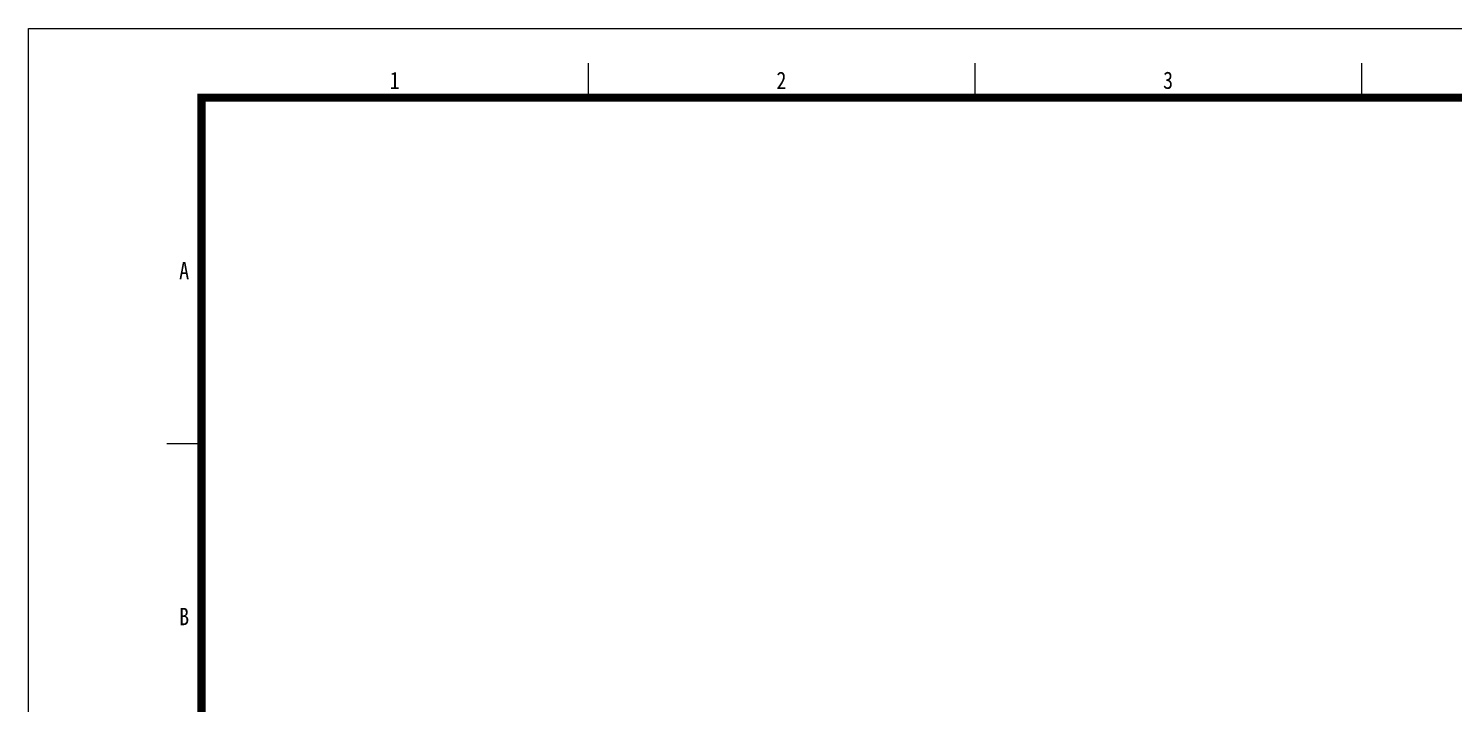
# Model space of a CAD drawing. Extents: x 5393441 to 5456441, y -1528218 to -1483673.
# Drawn here: x 5393441 to 5415291, y -1494020 to -1483673 of the extents above; entities that cross this region are included whole.
import ezdxf
from ezdxf.enums import TextEntityAlignment as Align

# ---------------------------------------------------------------- set-up
doc = ezdxf.new("R2010")
doc.units = 0
doc.header["$LTSCALE"] = 1000
doc.header["$MEASUREMENT"] = 0
doc.layers.add('图框', color=7, linetype='Continuous', lineweight=5)
doc.layers.add('轮廓', color=255, linetype='Continuous', lineweight=5)
doc.styles.add('TKZ1', font='SIMHEI.TTF', dxfattribs={"width": 0.7})

# ---------------------------------------------------------------- blocks, each defined once
blk = doc.blocks.new('tk')
at = {"layer": '图框'}
for p, q in [((1293373, 473746), (1352773, 473746)), ((1293373, 431746), (1293373, 473746)), ((1301463, 473246), (1301463, 472746)), ((1307053, 473246), (1307053, 472746)), ((1312643, 473246), (1312643, 472746)), ((1295373, 467746), (1295873, 467746))]:
    blk.add_line(p, q, dxfattribs=at)
at = {"layer": '图框', "const_width": 120}
blk.add_lwpolyline([(1351773, 472746), (1295873, 472746), (1295873, 432746), (1351773, 432746)], close=True, dxfattribs=at)
at = {"layer": '图框', "style": 'TKZ1', "width": 0.85}
for s, p in [('1', (1298668, 472996)), ('2', (1304258, 472996)), ('3', (1309848, 472996)), ('A', (1295623, 470246)), ('B', (1295623, 465246))]:
    blk.add_text(s, height=250, dxfattribs=at).set_placement(p, align=Align.MIDDLE)

msp = doc.modelspace()

# ---------------------------------------------------------------- block references
at = {"layer": '轮廓', "xscale": 1.060606060549617, "yscale": 1.060606060316786, "zscale": 1.060606060196864}
msp.add_blockref('tk', (4021682, -1986130), dxfattribs=at)

doc.saveas('drawing.dxf')
